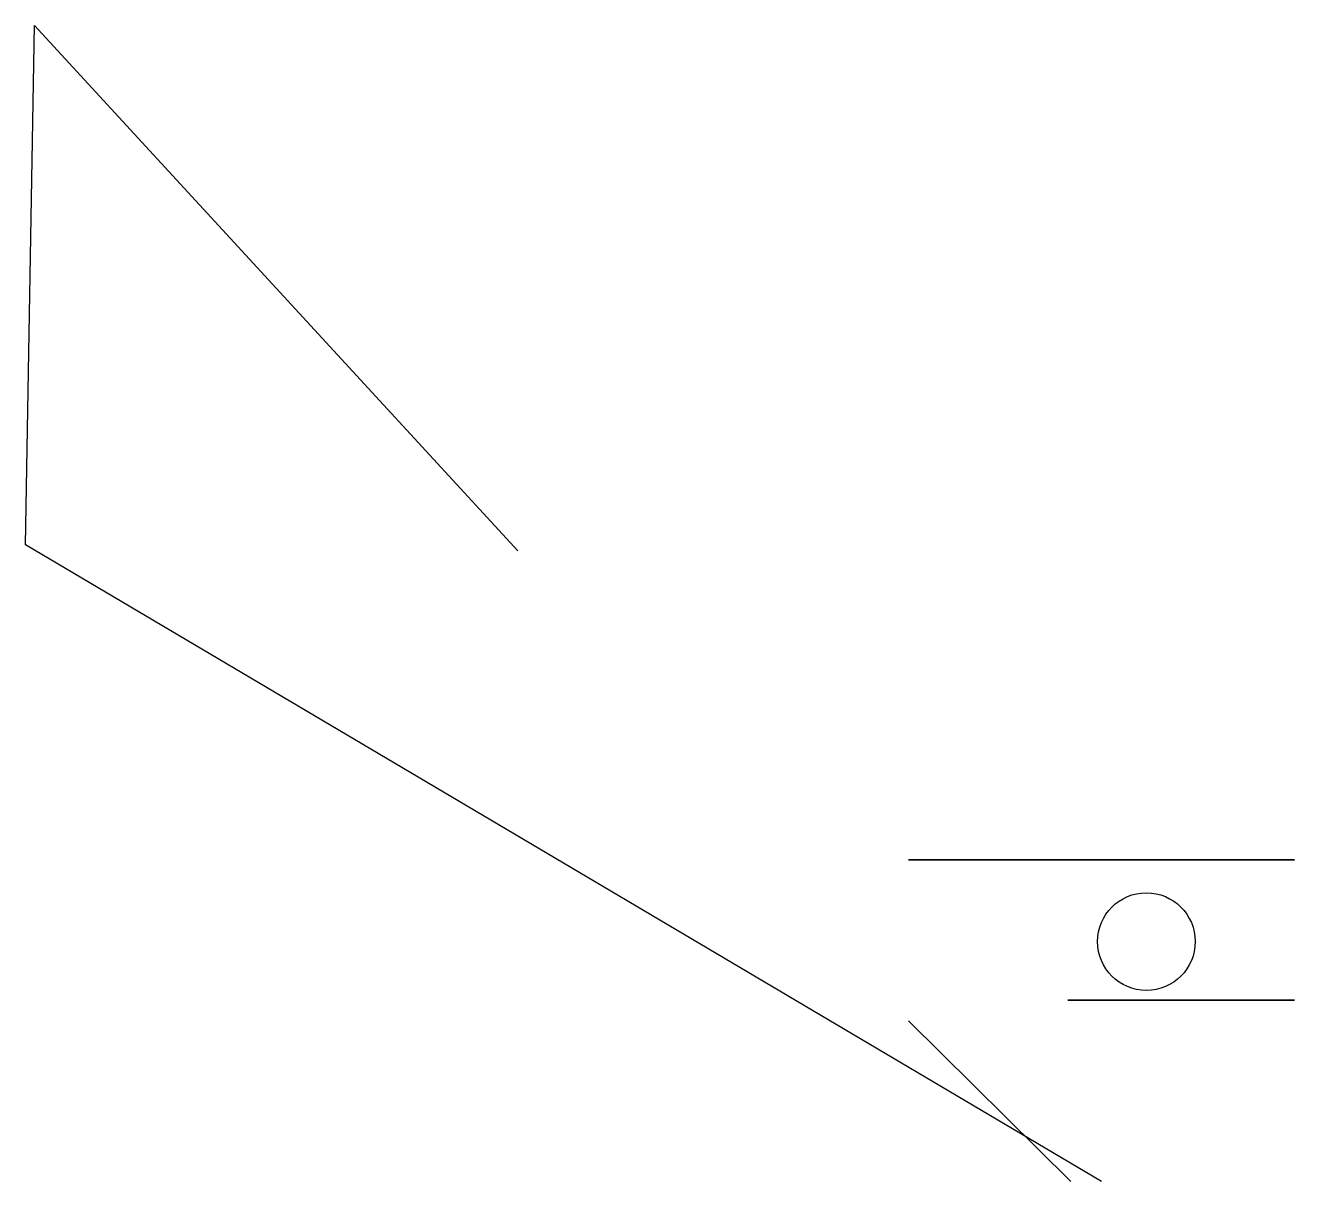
# Model space of a CAD drawing. Header units: inches. Extents: x -38.1 to 7, y -21.6 to 19.5.
import ezdxf

# ---------------------------------------------------------------- set-up
doc = ezdxf.new("R2010")
doc.units = ezdxf.units.IN
doc.header["$MEASUREMENT"] = 0

msp = doc.modelspace()

# ---------------------------------------------------------------- linework, layer by layer
for p, q in [((-38.051, 1.047), (-37.725, 19.501)), ((-37.725, 19.501), (-20.56, 0.83)), ((0.178, -21.58, -5.862), (-38.051, 1.047)), ((-6.682, -15.864, -3.895), (-0.906, -21.58, -3.895))]:
    msp.add_line(p, q)
at = {"extrusion": (0, -1, 0)}
for points, elevation in [([(-6.682, 3.788), (7.038, 3.788), (7.038, 2.325), (-6.682, 2.325)], 10.148), ([(7.038, -5.862), (-6.682, -5.862), (-6.682, -3.895), (7.038, -3.895)], 10.148), ([(0.178, 3.788), (7.038, 3.788), (7.038, 2.325), (0.178, 2.325)], 10.148), ([(3.608, 3.788), (7.038, 3.788), (7.038, 2.325), (3.608, 2.325)], 10.148), ([(7.038, 2.325), (4.87, 2.325), (4.87, -3.895), (7.038, -3.895)], 10.148), ([(7.038, 2.325), (7.038, 2.325), (7.038, -5.862), (7.038, -5.862)], 10.148), ([(-1.021, 3.788), (7.038, 3.788), (7.038, 2.325), (-1.021, 2.325)], 15.135)]:
    msp.add_lwpolyline(points, close=True, dxfattribs=dict(at, elevation=elevation))
for centre, radius in [((-4.571, 6.803, 10.148), 1.488), ((3.049, 5.878, 10.148), 1.969)]:
    msp.add_circle(centre, radius, dxfattribs=at)
msp.add_circle((1.772, -13.053, -3.895), 1.735)

doc.saveas('drawing.dxf')
